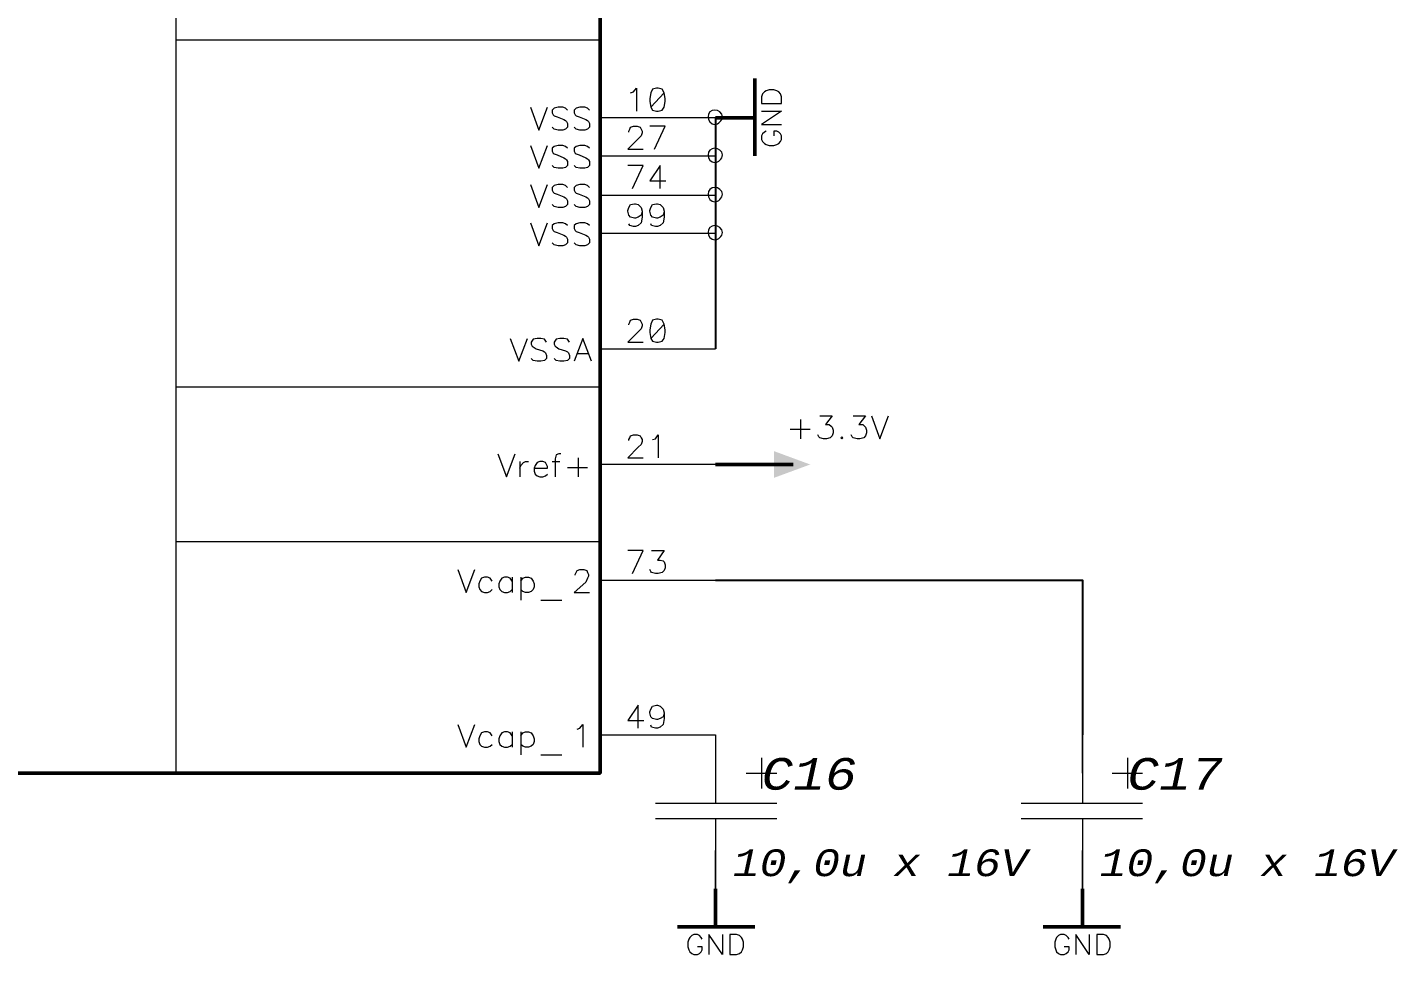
# Model space of a CAD drawing. Header units: millimetres. Extents: x -2024 to 917, y -725 to 13.
# Drawn here: x -1474.2 to -1414.4, y -200.6 to -160.2 of the extents above; entities that cross this region are included whole.
import ezdxf

# ---------------------------------------------------------------- set-up
doc = ezdxf.new("R2010")
doc.units = ezdxf.units.MM
doc.styles.add('PDF Courier New Italic', font='couri.ttf')

msp = doc.modelspace()

# ---------------------------------------------------------------- linework, layer by layer
at = {"color": 7, "lineweight": 50}
msp.add_lwpolyline([(-1449.233, -21.143), (-1449.233, -192.685), (-1494.649, -192.685), (-1494.649, -21.143)], close=True, dxfattribs=at)
at = {"color": 7, "lineweight": 18}
for points in [[(-1467.733, -21.143), (-1467.733, -192.685)], [(-1449.233, -160.727), (-1467.733, -160.727)], [(-1447.899, -163.018), (-1447.774, -162.977), (-1447.649, -162.81), (-1447.649, -163.81)], [(-1446.441, -163.018), (-1447.024, -163.643)], [(-1452.274, -163.643), (-1451.899, -164.643), (-1451.524, -163.643)], [(-1450.649, -163.768), (-1450.733, -163.685), (-1450.858, -163.643), (-1451.066, -163.643), (-1451.233, -163.685), (-1451.316, -163.768), (-1451.316, -163.893), (-1451.274, -163.977), (-1451.233, -164.018), (-1451.108, -164.06), (-1450.816, -164.185), (-1450.733, -164.227), (-1450.691, -164.268), (-1450.649, -164.352), (-1450.649, -164.518), (-1450.733, -164.602), (-1450.858, -164.643), (-1451.066, -164.643), (-1451.233, -164.602), (-1451.316, -164.518)], [(-1449.691, -163.768), (-1449.774, -163.685), (-1449.899, -163.643), (-1450.108, -163.643), (-1450.274, -163.685), (-1450.358, -163.768), (-1450.358, -163.893), (-1450.316, -163.977), (-1450.274, -164.018), (-1450.149, -164.06), (-1449.858, -164.185), (-1449.774, -164.227), (-1449.733, -164.268), (-1449.691, -164.352), (-1449.691, -164.518), (-1449.774, -164.602), (-1449.899, -164.643), (-1450.108, -164.643), (-1450.274, -164.602), (-1450.358, -164.518)], [(-1442.191, -163.81), (-1441.316, -163.81), (-1442.191, -164.393), (-1441.316, -164.393)], [(-1447.983, -164.727), (-1447.983, -164.685), (-1447.941, -164.602), (-1447.899, -164.518), (-1447.774, -164.477), (-1447.608, -164.477), (-1447.483, -164.518), (-1447.441, -164.602), (-1447.399, -164.685), (-1447.399, -164.768), (-1447.441, -164.893), (-1447.566, -165.018), (-1448.024, -165.477), (-1447.358, -165.477)], [(-1446.858, -165.477), (-1446.399, -164.477), (-1447.066, -164.477)], [(-1441.983, -164.685), (-1442.066, -164.727), (-1442.149, -164.81), (-1442.191, -164.893), (-1442.191, -165.06), (-1442.149, -165.143), (-1442.066, -165.227), (-1441.983, -165.268), (-1441.858, -165.31), (-1441.649, -165.31), (-1441.524, -165.268), (-1441.441, -165.227), (-1441.358, -165.143), (-1441.316, -165.06), (-1441.316, -164.893), (-1441.358, -164.81), (-1441.441, -164.727), (-1441.524, -164.685), (-1441.649, -164.685), (-1441.649, -164.893)], [(-1452.274, -165.31), (-1451.899, -166.31), (-1451.524, -165.31)], [(-1450.649, -165.435), (-1450.733, -165.352), (-1450.858, -165.31), (-1451.066, -165.31), (-1451.233, -165.352), (-1451.316, -165.435), (-1451.316, -165.56), (-1451.274, -165.643), (-1451.233, -165.685), (-1451.108, -165.727), (-1450.816, -165.852), (-1450.733, -165.893), (-1450.691, -165.935), (-1450.649, -166.018), (-1450.649, -166.185), (-1450.733, -166.268), (-1450.858, -166.31), (-1451.066, -166.31), (-1451.233, -166.268), (-1451.316, -166.185)], [(-1449.691, -165.435), (-1449.774, -165.352), (-1449.899, -165.31), (-1450.108, -165.31), (-1450.274, -165.352), (-1450.358, -165.435), (-1450.358, -165.56), (-1450.316, -165.643), (-1450.274, -165.685), (-1450.149, -165.727), (-1449.858, -165.852), (-1449.774, -165.893), (-1449.733, -165.935), (-1449.691, -166.018), (-1449.691, -166.185), (-1449.774, -166.268), (-1449.899, -166.31), (-1450.108, -166.31), (-1450.274, -166.268), (-1450.358, -166.185)], [(-1447.816, -167.185), (-1447.358, -166.185), (-1448.024, -166.185)], [(-1446.608, -167.185), (-1446.608, -166.185), (-1447.066, -166.852), (-1446.358, -166.852)], [(-1452.274, -167.018), (-1451.899, -168.018), (-1451.524, -167.018)], [(-1450.649, -167.143), (-1450.733, -167.06), (-1450.858, -167.018), (-1451.066, -167.018), (-1451.233, -167.06), (-1451.316, -167.143), (-1451.316, -167.268), (-1451.274, -167.352), (-1451.233, -167.393), (-1451.108, -167.435), (-1450.816, -167.56), (-1450.733, -167.602), (-1450.691, -167.643), (-1450.649, -167.727), (-1450.649, -167.893), (-1450.733, -167.977), (-1450.858, -168.018), (-1451.066, -168.018), (-1451.233, -167.977), (-1451.316, -167.893)], [(-1449.691, -167.143), (-1449.774, -167.06), (-1449.899, -167.018), (-1450.108, -167.018), (-1450.274, -167.06), (-1450.358, -167.143), (-1450.358, -167.268), (-1450.316, -167.352), (-1450.274, -167.393), (-1450.149, -167.435), (-1449.858, -167.56), (-1449.774, -167.602), (-1449.733, -167.643), (-1449.691, -167.727), (-1449.691, -167.893), (-1449.774, -167.977), (-1449.899, -168.018), (-1450.108, -168.018), (-1450.274, -167.977), (-1450.358, -167.893)], [(-1447.399, -168.185), (-1447.441, -168.352), (-1447.566, -168.435), (-1447.691, -168.477), (-1447.733, -168.477), (-1447.899, -168.435), (-1447.983, -168.352), (-1448.024, -168.185), (-1448.024, -168.143), (-1447.983, -168.018), (-1447.899, -167.893), (-1447.733, -167.852), (-1447.691, -167.852), (-1447.566, -167.893), (-1447.441, -168.018), (-1447.399, -168.185), (-1447.399, -168.435), (-1447.441, -168.685), (-1447.566, -168.81), (-1447.691, -168.852), (-1447.774, -168.852), (-1447.941, -168.81), (-1447.983, -168.727)], [(-1446.441, -168.185), (-1446.483, -168.352), (-1446.608, -168.435), (-1446.733, -168.477), (-1446.774, -168.477), (-1446.941, -168.435), (-1447.024, -168.352), (-1447.066, -168.185), (-1447.066, -168.143), (-1447.024, -168.018), (-1446.941, -167.893), (-1446.774, -167.852), (-1446.733, -167.852), (-1446.608, -167.893), (-1446.483, -168.018), (-1446.441, -168.185), (-1446.441, -168.435), (-1446.483, -168.685), (-1446.608, -168.81), (-1446.733, -168.852), (-1446.816, -168.852), (-1446.983, -168.81), (-1447.024, -168.727)], [(-1452.274, -168.685), (-1451.899, -169.685), (-1451.524, -168.685)], [(-1450.649, -168.81), (-1450.733, -168.727), (-1450.858, -168.685), (-1451.066, -168.685), (-1451.233, -168.727), (-1451.316, -168.81), (-1451.316, -168.935), (-1451.274, -169.018), (-1451.233, -169.06), (-1451.108, -169.102), (-1450.816, -169.227), (-1450.733, -169.268), (-1450.691, -169.31), (-1450.649, -169.393), (-1450.649, -169.56), (-1450.733, -169.643), (-1450.858, -169.685), (-1451.066, -169.685), (-1451.233, -169.643), (-1451.316, -169.56)], [(-1449.691, -168.81), (-1449.774, -168.727), (-1449.899, -168.685), (-1450.108, -168.685), (-1450.274, -168.727), (-1450.358, -168.81), (-1450.358, -168.935), (-1450.316, -169.018), (-1450.274, -169.06), (-1450.149, -169.102), (-1449.858, -169.227), (-1449.774, -169.268), (-1449.733, -169.31), (-1449.691, -169.393), (-1449.691, -169.56), (-1449.774, -169.643), (-1449.899, -169.685), (-1450.108, -169.685), (-1450.274, -169.643), (-1450.358, -169.56)], [(-1447.983, -173.143), (-1447.983, -173.102), (-1447.941, -173.018), (-1447.899, -172.935), (-1447.774, -172.893), (-1447.608, -172.893), (-1447.483, -172.935), (-1447.441, -173.018), (-1447.399, -173.102), (-1447.399, -173.185), (-1447.441, -173.31), (-1447.566, -173.435), (-1448.024, -173.893), (-1447.358, -173.893)], [(-1446.441, -173.102), (-1447.024, -173.727)], [(-1453.149, -173.727), (-1452.774, -174.727), (-1452.399, -173.727)], [(-1451.566, -173.893), (-1451.649, -173.768), (-1451.816, -173.727), (-1451.983, -173.727), (-1452.149, -173.768), (-1452.233, -173.893), (-1452.233, -173.977), (-1452.191, -174.06), (-1452.149, -174.102), (-1452.024, -174.185), (-1451.733, -174.268), (-1451.649, -174.31), (-1451.608, -174.352), (-1451.566, -174.477), (-1451.566, -174.602), (-1451.649, -174.685), (-1451.816, -174.727), (-1451.983, -174.727), (-1452.149, -174.685), (-1452.233, -174.602)], [(-1450.566, -173.893), (-1450.649, -173.768), (-1450.816, -173.727), (-1450.983, -173.727), (-1451.149, -173.768), (-1451.233, -173.893), (-1451.233, -173.977), (-1451.191, -174.06), (-1451.149, -174.102), (-1451.024, -174.185), (-1450.733, -174.268), (-1450.649, -174.31), (-1450.608, -174.352), (-1450.566, -174.477), (-1450.566, -174.602), (-1450.649, -174.685), (-1450.816, -174.727), (-1450.983, -174.727), (-1451.149, -174.685), (-1451.233, -174.602)], [(-1449.608, -174.727), (-1449.983, -173.727), (-1450.358, -174.727)], [(-1450.233, -174.393), (-1449.733, -174.393)], [(-1449.233, -175.852), (-1467.733, -175.852)], [(-1440.483, -177.268), (-1440.483, -178.102)], [(-1439.649, -177.102), (-1439.108, -177.102), (-1439.399, -177.477), (-1439.233, -177.477), (-1439.149, -177.56), (-1439.108, -177.602), (-1439.066, -177.727), (-1439.066, -177.852), (-1439.108, -177.977), (-1439.191, -178.06), (-1439.358, -178.102), (-1439.483, -178.102), (-1439.649, -178.06), (-1439.691, -178.018), (-1439.733, -177.935)], [(-1438.191, -177.102), (-1437.649, -177.102), (-1437.941, -177.477), (-1437.774, -177.477), (-1437.691, -177.56), (-1437.649, -177.602), (-1437.608, -177.727), (-1437.608, -177.852), (-1437.649, -177.977), (-1437.733, -178.06), (-1437.899, -178.102), (-1438.024, -178.102), (-1438.191, -178.06), (-1438.233, -178.018), (-1438.274, -177.935)], [(-1437.399, -177.102), (-1437.024, -178.102), (-1436.649, -177.102)], [(-1447.983, -178.185), (-1447.983, -178.143), (-1447.941, -178.06), (-1447.899, -177.977), (-1447.774, -177.935), (-1447.608, -177.935), (-1447.483, -177.977), (-1447.441, -178.06), (-1447.399, -178.143), (-1447.399, -178.227), (-1447.441, -178.352), (-1447.566, -178.477), (-1448.024, -178.935), (-1447.358, -178.935)], [(-1446.941, -178.143), (-1446.816, -178.102), (-1446.691, -177.935), (-1446.691, -178.935)], [(-1440.941, -177.685), (-1440.066, -177.685)], [(-1453.691, -178.768), (-1453.316, -179.768), (-1452.941, -178.768)], [(-1452.733, -179.102), (-1452.733, -179.768)], [(-1452.733, -179.393), (-1452.691, -179.268), (-1452.566, -179.143), (-1452.483, -179.102), (-1452.358, -179.102)], [(-1452.108, -179.393), (-1451.524, -179.393), (-1451.524, -179.31), (-1451.566, -179.227), (-1451.608, -179.143), (-1451.733, -179.102), (-1451.858, -179.102), (-1451.983, -179.143), (-1452.066, -179.268), (-1452.108, -179.393), (-1452.108, -179.518), (-1452.066, -179.643), (-1451.983, -179.727), (-1451.858, -179.768), (-1451.733, -179.768), (-1451.608, -179.727), (-1451.524, -179.643)], [(-1451.316, -179.102), (-1450.983, -179.102)], [(-1450.941, -178.768), (-1451.024, -178.768), (-1451.149, -178.81), (-1451.191, -178.977), (-1451.191, -179.768)], [(-1450.191, -178.935), (-1450.191, -179.768)], [(-1450.649, -179.352), (-1449.774, -179.352)], [(-1449.233, -182.602), (-1467.733, -182.602)], [(-1447.816, -183.977), (-1447.358, -182.977), (-1448.024, -182.977)], [(-1446.983, -182.977), (-1446.441, -182.977), (-1446.733, -183.393), (-1446.608, -183.393), (-1446.483, -183.435), (-1446.441, -183.477), (-1446.399, -183.602), (-1446.399, -183.727), (-1446.441, -183.852), (-1446.524, -183.935), (-1446.691, -183.977), (-1446.816, -183.977), (-1446.983, -183.935), (-1447.024, -183.893), (-1447.066, -183.81)], [(-1455.441, -183.81), (-1455.066, -184.81), (-1454.691, -183.81)], [(-1450.316, -184.06), (-1450.316, -184.018), (-1450.274, -183.935), (-1450.233, -183.852), (-1450.108, -183.81), (-1449.941, -183.81), (-1449.816, -183.852), (-1449.774, -183.935), (-1449.733, -184.018), (-1449.733, -184.102), (-1449.774, -184.185), (-1449.858, -184.352), (-1450.358, -184.81), (-1449.691, -184.81)], [(-1453.941, -184.31), (-1454.024, -184.185), (-1454.149, -184.143), (-1454.274, -184.143), (-1454.399, -184.185), (-1454.483, -184.31), (-1454.524, -184.435), (-1454.524, -184.56), (-1454.483, -184.685), (-1454.399, -184.768), (-1454.274, -184.81), (-1454.149, -184.81), (-1454.024, -184.768), (-1453.941, -184.685)], [(-1453.066, -184.31), (-1453.149, -184.185), (-1453.274, -184.143), (-1453.399, -184.143), (-1453.524, -184.185), (-1453.608, -184.31), (-1453.649, -184.435), (-1453.649, -184.56), (-1453.608, -184.685), (-1453.524, -184.768), (-1453.399, -184.81), (-1453.274, -184.81), (-1453.149, -184.768), (-1453.066, -184.685)], [(-1453.066, -184.143), (-1453.066, -184.81)], [(-1452.691, -184.143), (-1452.691, -185.143)], [(-1452.691, -184.31), (-1452.608, -184.185), (-1452.483, -184.143), (-1452.358, -184.143), (-1452.233, -184.185), (-1452.149, -184.31), (-1452.108, -184.435), (-1452.108, -184.56), (-1452.149, -184.685), (-1452.233, -184.768), (-1452.358, -184.81), (-1452.483, -184.81), (-1452.608, -184.768), (-1452.691, -184.685)], [(-1451.816, -185.143), (-1450.899, -185.143)], [(-1447.566, -190.727), (-1447.566, -189.727), (-1448.024, -190.393), (-1447.316, -190.393)], [(-1446.441, -190.06), (-1446.483, -190.227), (-1446.608, -190.31), (-1446.733, -190.352), (-1446.774, -190.352), (-1446.941, -190.31), (-1447.024, -190.227), (-1447.066, -190.06), (-1447.066, -190.018), (-1447.024, -189.893), (-1446.941, -189.768), (-1446.774, -189.727), (-1446.733, -189.727), (-1446.608, -189.768), (-1446.483, -189.893), (-1446.441, -190.06), (-1446.441, -190.31), (-1446.483, -190.56), (-1446.608, -190.685), (-1446.733, -190.727), (-1446.816, -190.727), (-1446.983, -190.685), (-1447.024, -190.602)], [(-1455.441, -190.56), (-1455.066, -191.56), (-1454.691, -190.56)], [(-1450.233, -190.768), (-1450.108, -190.727), (-1449.983, -190.56), (-1449.983, -191.56)], [(-1453.941, -191.06), (-1454.024, -190.935), (-1454.149, -190.893), (-1454.274, -190.893), (-1454.399, -190.935), (-1454.483, -191.06), (-1454.524, -191.185), (-1454.524, -191.31), (-1454.483, -191.435), (-1454.399, -191.518), (-1454.274, -191.56), (-1454.149, -191.56), (-1454.024, -191.518), (-1453.941, -191.435)], [(-1453.066, -191.06), (-1453.149, -190.935), (-1453.274, -190.893), (-1453.399, -190.893), (-1453.524, -190.935), (-1453.608, -191.06), (-1453.649, -191.185), (-1453.649, -191.31), (-1453.608, -191.435), (-1453.524, -191.518), (-1453.399, -191.56), (-1453.274, -191.56), (-1453.149, -191.518), (-1453.066, -191.435)], [(-1453.066, -190.893), (-1453.066, -191.56)], [(-1452.691, -190.893), (-1452.691, -191.893)], [(-1452.691, -191.06), (-1452.608, -190.935), (-1452.483, -190.893), (-1452.358, -190.893), (-1452.233, -190.935), (-1452.149, -191.06), (-1452.108, -191.185), (-1452.108, -191.31), (-1452.149, -191.435), (-1452.233, -191.518), (-1452.358, -191.56), (-1452.483, -191.56), (-1452.608, -191.518), (-1452.691, -191.435)], [(-1451.816, -191.893), (-1450.899, -191.893)], [(-1444.774, -199.935), (-1444.816, -199.852), (-1444.899, -199.768), (-1444.983, -199.727), (-1445.149, -199.727), (-1445.233, -199.768), (-1445.316, -199.852), (-1445.358, -199.935), (-1445.399, -200.06), (-1445.399, -200.268), (-1445.358, -200.393), (-1445.316, -200.477), (-1445.233, -200.56), (-1445.149, -200.602), (-1444.983, -200.602), (-1444.899, -200.56), (-1444.816, -200.477), (-1444.774, -200.393), (-1444.774, -200.268), (-1444.983, -200.268)], [(-1443.899, -199.727), (-1443.899, -200.602), (-1444.483, -199.727), (-1444.483, -200.602)], [(-1428.774, -199.935), (-1428.816, -199.852), (-1428.899, -199.768), (-1428.983, -199.727), (-1429.149, -199.727), (-1429.233, -199.768), (-1429.316, -199.852), (-1429.358, -199.935), (-1429.399, -200.06), (-1429.399, -200.268), (-1429.358, -200.393), (-1429.316, -200.477), (-1429.233, -200.56), (-1429.149, -200.602), (-1428.983, -200.602), (-1428.899, -200.56), (-1428.816, -200.477), (-1428.774, -200.393), (-1428.774, -200.268), (-1428.983, -200.268)], [(-1427.899, -199.727), (-1427.899, -200.602), (-1428.483, -199.727), (-1428.483, -200.602)]]:
    msp.add_lwpolyline(points, dxfattribs=at)
at = {"color": 7, "lineweight": 50}
for points in [[(-1442.483, -165.768), (-1442.483, -162.393)], [(-1442.483, -164.102), (-1444.191, -164.102)], [(-1440.816, -179.227), (-1444.191, -179.227)], [(-1444.191, -199.393), (-1444.191, -197.727)], [(-1428.191, -199.393), (-1428.191, -197.727)], [(-1445.858, -199.393), (-1442.483, -199.393)], [(-1429.899, -199.393), (-1426.524, -199.393)]]:
    msp.add_lwpolyline(points, dxfattribs=at)
at = {"color": 7, "lineweight": 18}
for points in [[(-1446.774, -162.81), (-1446.941, -162.852), (-1447.024, -163.018), (-1447.066, -163.268), (-1447.066, -163.393), (-1447.024, -163.643), (-1446.941, -163.768), (-1446.774, -163.81), (-1446.691, -163.81), (-1446.524, -163.768), (-1446.441, -163.643), (-1446.399, -163.393), (-1446.399, -163.268), (-1446.441, -163.018), (-1446.524, -162.852), (-1446.691, -162.81)], [(-1442.191, -163.477), (-1441.316, -163.477), (-1441.316, -163.185), (-1441.358, -163.06), (-1441.441, -162.977), (-1441.524, -162.935), (-1441.649, -162.893), (-1441.858, -162.893), (-1441.983, -162.935), (-1442.066, -162.977), (-1442.149, -163.06), (-1442.191, -163.185)], [(-1446.774, -172.893), (-1446.941, -172.935), (-1447.024, -173.102), (-1447.066, -173.352), (-1447.066, -173.477), (-1447.024, -173.727), (-1446.941, -173.852), (-1446.774, -173.893), (-1446.691, -173.893), (-1446.524, -173.852), (-1446.441, -173.727), (-1446.399, -173.477), (-1446.399, -173.352), (-1446.441, -173.102), (-1446.524, -172.935), (-1446.691, -172.893)], [(-1438.691, -178.018), (-1438.733, -178.06), (-1438.691, -178.102), (-1438.649, -178.06)], [(-1443.566, -199.727), (-1443.566, -200.602), (-1443.274, -200.602), (-1443.149, -200.56), (-1443.066, -200.477), (-1443.024, -200.393), (-1442.983, -200.268), (-1442.983, -200.06), (-1443.024, -199.935), (-1443.066, -199.852), (-1443.149, -199.768), (-1443.274, -199.727)], [(-1427.566, -199.727), (-1427.566, -200.602), (-1427.274, -200.602), (-1427.149, -200.56), (-1427.066, -200.477), (-1427.024, -200.393), (-1426.983, -200.268), (-1426.983, -200.06), (-1427.024, -199.935), (-1427.066, -199.852), (-1427.149, -199.768), (-1427.274, -199.727)]]:
    msp.add_lwpolyline(points, close=True, dxfattribs=at)
at = {"color": 7, "lineweight": 5}
for points in [[(-1442.483, -164.102), (-1444.191, -164.102), (-1449.233, -164.102)], [(-1449.233, -165.768), (-1444.191, -165.768)], [(-1449.233, -167.477), (-1444.191, -167.477)], [(-1449.233, -169.143), (-1444.191, -169.143)], [(-1449.233, -174.185), (-1444.191, -174.185)], [(-1442.483, -179.227), (-1444.191, -179.227), (-1449.233, -179.227)], [(-1449.233, -184.268), (-1444.191, -184.268)], [(-1449.233, -191.018), (-1444.191, -191.018), (-1444.191, -192.685)], [(-1428.191, -192.685), (-1428.191, -191.018)], [(-1444.191, -199.393), (-1444.191, -197.727), (-1444.191, -196.06)], [(-1428.191, -199.393), (-1428.191, -197.727), (-1428.191, -196.06)]]:
    msp.add_lwpolyline(points, dxfattribs=at)
at = {"color": 7, "lineweight": 25}
for points in [[(-1444.191, -164.102), (-1444.191, -165.768), (-1444.191, -167.477), (-1444.191, -169.143), (-1444.191, -174.185)], [(-1444.191, -184.268), (-1428.191, -184.268), (-1428.191, -191.018)]]:
    msp.add_lwpolyline(points, dxfattribs=at)
at = {"color": 7, "lineweight": 13}
for points in [[(-1444.191, -191.018), (-1444.191, -193.977)], [(-1428.191, -191.018), (-1428.191, -193.977)], [(-1442.191, -192.018), (-1442.191, -193.352)], [(-1426.233, -192.018), (-1426.233, -193.352)], [(-1442.858, -192.685), (-1441.524, -192.685)], [(-1426.899, -192.685), (-1425.566, -192.685)], [(-1441.524, -194.018), (-1446.816, -194.018)], [(-1425.566, -194.018), (-1430.858, -194.018)], [(-1441.524, -194.685), (-1446.816, -194.685)], [(-1444.191, -194.685), (-1444.191, -197.727)], [(-1425.566, -194.685), (-1430.858, -194.685)], [(-1428.191, -194.685), (-1428.191, -197.727)]]:
    msp.add_lwpolyline(points, dxfattribs=at)
at = {"color": 7, "lineweight": 5}
for points in [[(-1444.233, -163.768), (-1444.399, -163.768), (-1444.524, -163.893), (-1444.524, -164.06)], [(-1444.524, -164.06), (-1444.524, -164.227), (-1444.399, -164.393), (-1444.233, -164.393)], [(-1443.899, -164.06), (-1443.899, -163.893), (-1444.066, -163.768), (-1444.233, -163.768)], [(-1444.233, -164.393), (-1444.066, -164.393), (-1443.899, -164.227), (-1443.899, -164.06)], [(-1444.233, -165.435), (-1444.399, -165.435), (-1444.524, -165.56), (-1444.524, -165.727)], [(-1443.899, -165.727), (-1443.899, -165.56), (-1444.066, -165.435), (-1444.233, -165.435)], [(-1444.524, -165.727), (-1444.524, -165.893), (-1444.399, -166.06), (-1444.233, -166.06)], [(-1444.233, -166.06), (-1444.066, -166.06), (-1443.899, -165.893), (-1443.899, -165.727)], [(-1444.233, -167.143), (-1444.399, -167.143), (-1444.524, -167.268), (-1444.524, -167.435)], [(-1443.899, -167.435), (-1443.899, -167.268), (-1444.066, -167.143), (-1444.233, -167.143)], [(-1444.524, -167.435), (-1444.524, -167.602), (-1444.399, -167.768), (-1444.233, -167.768)], [(-1444.233, -167.768), (-1444.066, -167.768), (-1443.899, -167.602), (-1443.899, -167.435)], [(-1444.233, -168.81), (-1444.399, -168.81), (-1444.524, -168.935), (-1444.524, -169.102)], [(-1444.524, -169.102), (-1444.524, -169.268), (-1444.399, -169.435), (-1444.233, -169.435)], [(-1443.899, -169.102), (-1443.899, -168.935), (-1444.066, -168.81), (-1444.233, -168.81)], [(-1444.233, -169.435), (-1444.066, -169.435), (-1443.899, -169.268), (-1443.899, -169.102)]]:
    msp.add_open_spline(points, degree=3, dxfattribs=at)
at = {"color": 7, "lineweight": 5, "transparency": 33554559}
msp.add_solid([(-1440.066, -179.227), (-1441.649, -178.643), (-1441.649, -179.81)], dxfattribs=at)

# ---------------------------------------------------------------- texts
at = {"color": 7, "attachment_point": 7, "style": 'PDF Courier New Italic'}
for s, insert, char_height in [('C16', (-1442.191, -193.431), 1.3806), ('C17', (-1426.233, -193.431), 1.3806), ('10,0u x 16V', (-1443.441, -197.494), 1.16638), ('10,0u x 16V', (-1427.441, -197.494), 1.16638)]:
    msp.add_mtext(s, dxfattribs=dict(at, insert=insert, char_height=char_height))

doc.saveas('drawing.dxf')
